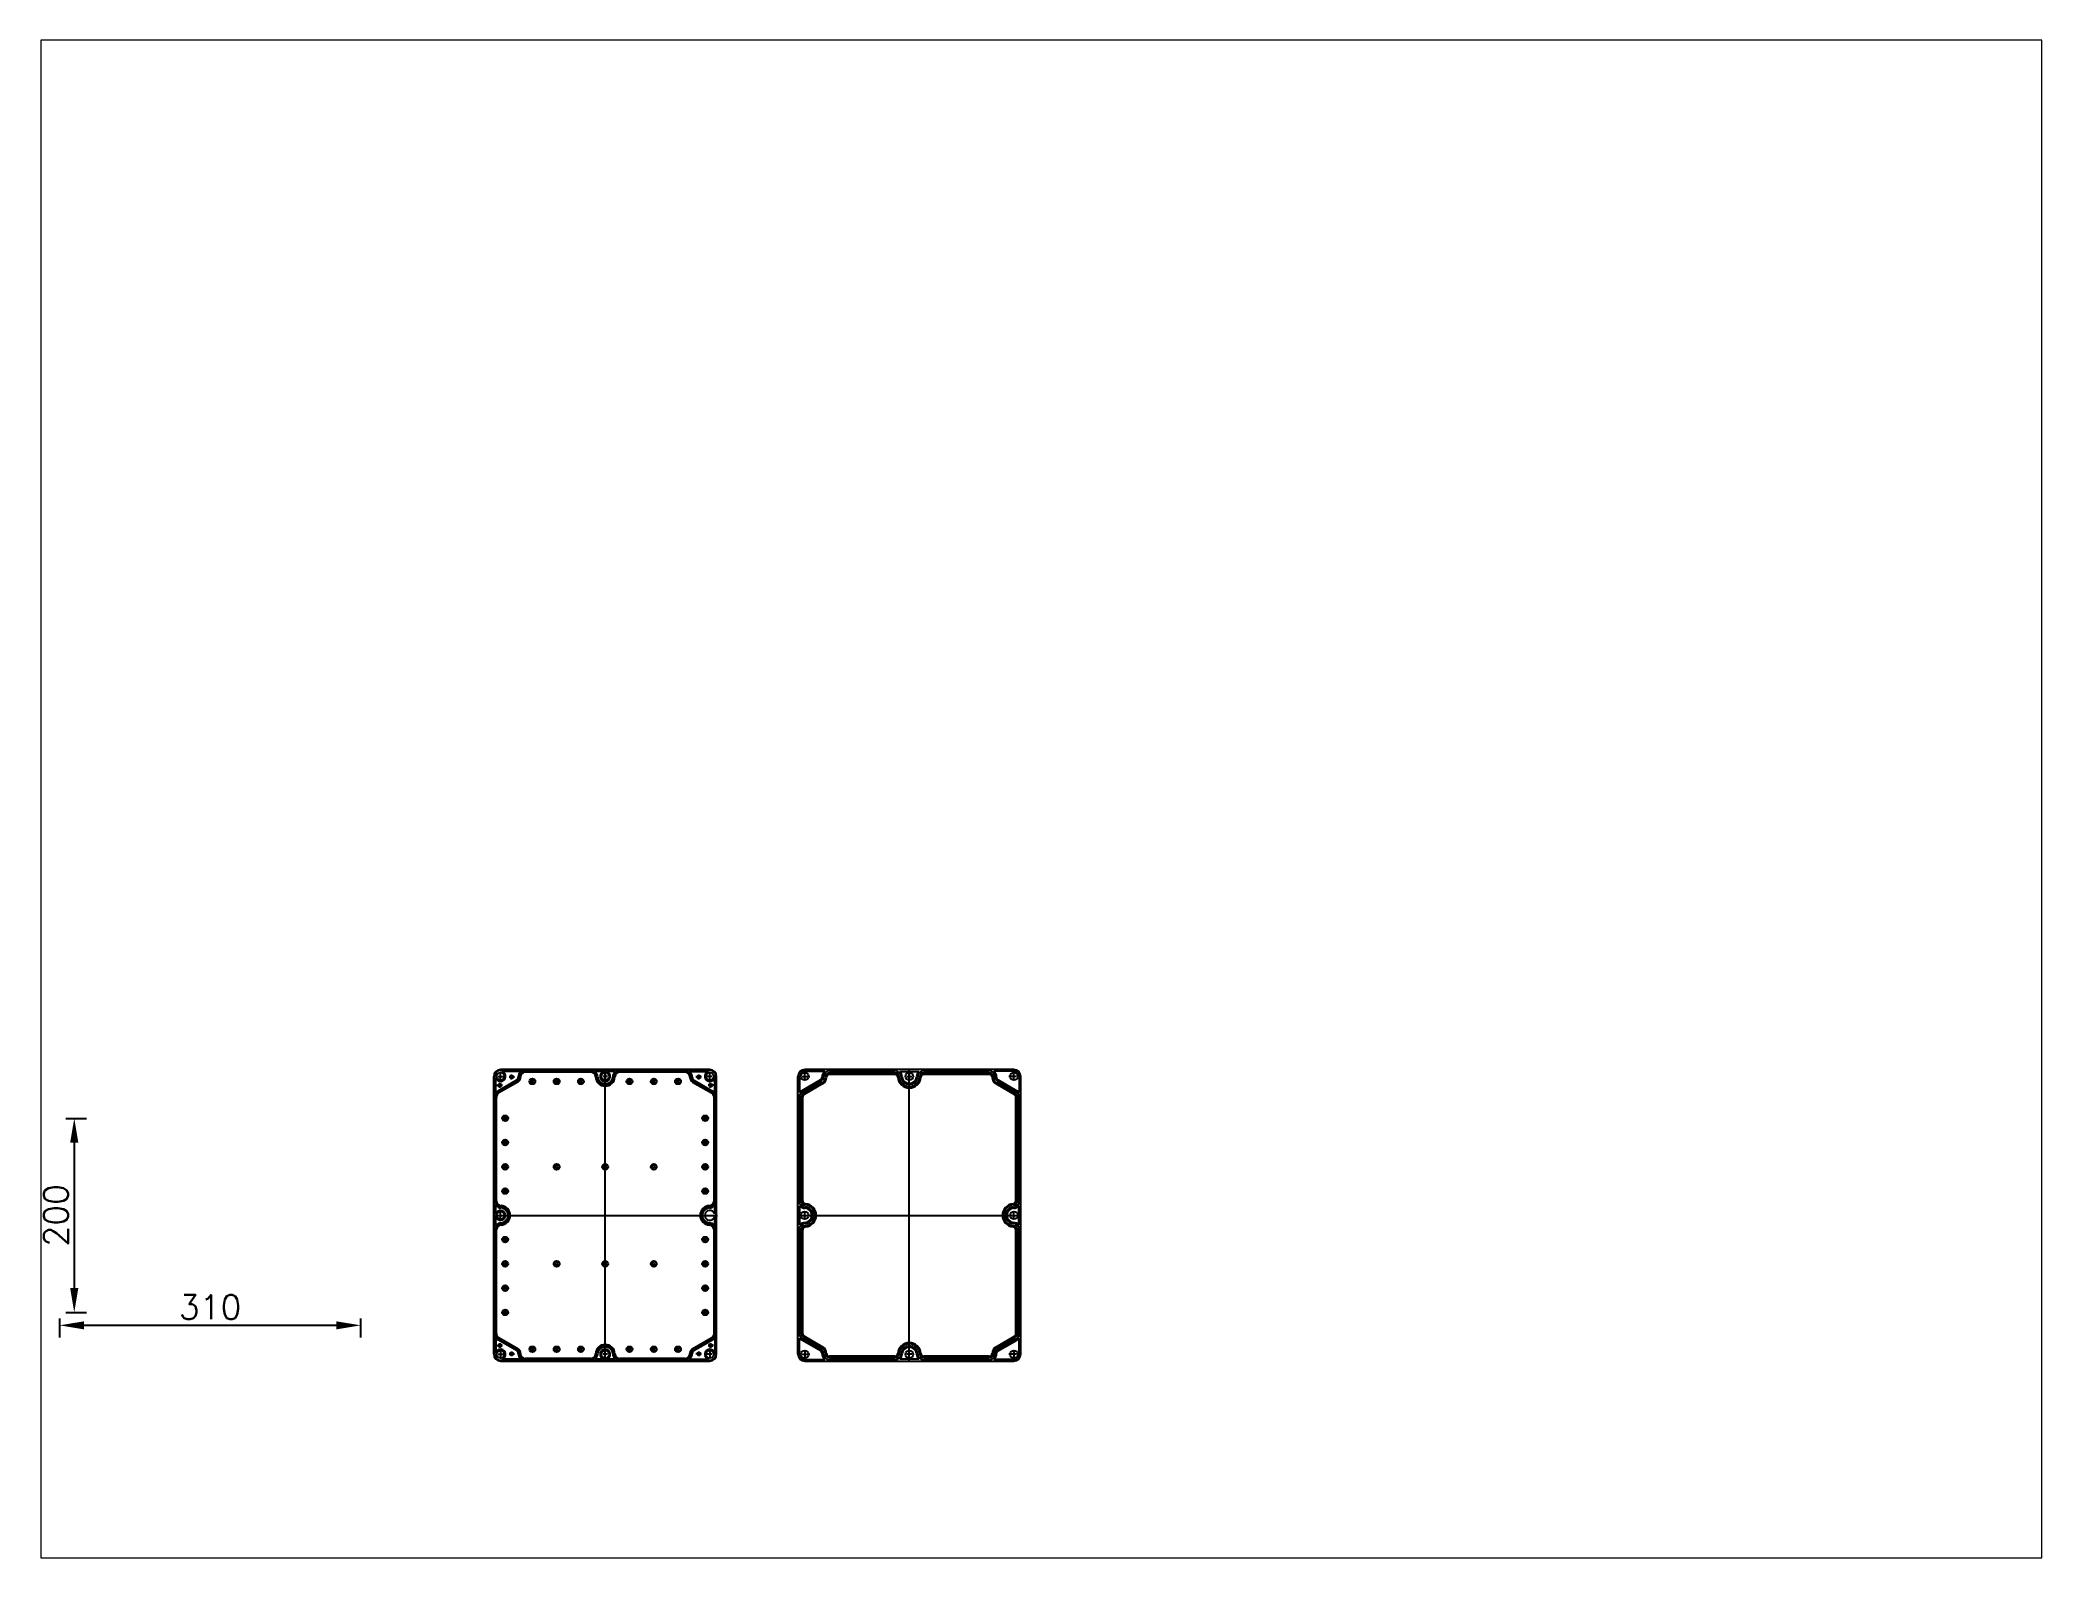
# Paper-space layout '布局1' of a CAD drawing. Header units: millimetres. Extents: x 26 to 231, y 20 to 176.
# The model-space entities are those that its viewports show. They can reach past a viewport. Long polylines and large blocks are cut down to what shows.
import ezdxf

# ---------------------------------------------------------------- set-up
doc = ezdxf.new("R2010")
doc.units = ezdxf.units.MM
doc.styles.get("Standard").update_dxf_attribs({"font": 'txt', "bigfont": 'gbcbig.shx'})
doc.dimstyles.new('ISO-25', dxfattribs={"dimtxt": 2.5, "dimasz": 2.5, "dimexe": 1.25, "dimexo": 0.625, "dimtad": 1, "dimdec": 5, "dimtxsty": 'Standard', "dimcen": 2.5, "dimadec": 0, "dimazin": 0, "dimtfac": 1, "dimtdec": 5, "dimtmove": 0, "dimatfit": 3, "dimfxl": 1, "dimarcsym": 0})

# ---------------------------------------------------------------- blocks, each defined once
blk = doc.blocks.new('*D83')
at = {"color": 0, "lineweight": -2}
for p, q in [((28.24, 64.68), (30.37, 64.68)), ((29.12, 62.18), (29.12, 47.24)), ((28.24, 44.74), (30.37, 44.74))]:
    blk.add_line(p, q, dxfattribs=at)
at = {"color": 0}
for points in [[(28.7, 62.18), (29.54, 62.18), (29.12, 64.68)], [(28.7, 47.24), (29.54, 47.24), (29.12, 44.74)]]:
    blk.add_solid(points, dxfattribs=at)
at = {"layer": 'Defpoints', "color": 0}
for p in [(27.62, 64.68), (27.62, 44.74), (29.12, 44.74)]:
    blk.add_point(p, dxfattribs=at)
at = {"color": 0, "insert": (27.24, 54.71), "char_height": 2.5, "attachment_point": 5, "rotation": 90}
blk.add_mtext('200', dxfattribs=at)
blk = doc.blocks.new('*D84')
at = {"color": 0, "lineweight": -2}
for p, q in [((27.62, 44.11), (27.62, 42.16)), ((30.12, 43.41), (56.04, 43.41)), ((58.54, 44.11), (58.54, 42.16))]:
    blk.add_line(p, q, dxfattribs=at)
at = {"color": 0}
for points in [[(30.12, 43.82), (30.12, 42.99), (27.62, 43.41)], [(56.04, 43.82), (56.04, 42.99), (58.54, 43.41)]]:
    blk.add_solid(points, dxfattribs=at)
at = {"layer": 'Defpoints', "color": 0}
for p in [(27.62, 44.74), (58.54, 44.74), (58.54, 43.41)]:
    blk.add_point(p, dxfattribs=at)
at = {"color": 0, "insert": (43.08, 45.28), "char_height": 2.5, "attachment_point": 5}
blk.add_mtext('310', dxfattribs=at)

msp = doc.modelspace()

# ---------------------------------------------------------------- linework, layer by layer
for p, q in [((639.2, 301.1), (639.2, 587.5)), ((640, 301.1), (640, 587.5)), ((641.2, 570.6), (641.2, 586)), ((642.5, 578.3), (648, 578.3)), ((662.8, 583.6), (643.4, 572.4)), ((643.7, 587.5), (651.4, 587.5)), ((663.4, 582.6), (644, 571.4)), ((664, 581.6), (644.6, 570.4)), ((645.5, 575.8), (645.5, 580.8)), ((861.8, 594.5), (646.2, 594.5)), ((861.8, 593.7), (646.2, 593.7)), ((646.2, 585), (646.2, 590)), ((667.3, 592.5), (647.7, 592.5)), ((655.1, 586.9), (660.6, 586.9)), ((657.6, 584.4), (657.6, 589.4)), ((664.5, 586.5), (664.5, 586.6)), ((665.7, 586.5), (665.7, 586.6)), ((666.8, 586.5), (666.8, 586.6)), ((739.1, 592.9), (672, 592.9)), ((739.1, 591.8), (672, 591.8)), ((701.5, 582.3), (706.5, 582.3)), ((704, 579.8), (704, 584.8)), ((752.6, 592.5), (743.5, 592.5)), ((756.5, 587.5), (751.5, 587.5)), ((754, 293.5), (754, 595.1)), ((754, 590), (754, 585)), ((764.5, 592.5), (755.5, 592.5)), ((836.1, 592.9), (769, 592.9)), ((836.1, 591.8), (769, 591.8)), ((840.8, 592.5), (860.4, 592.5)), ((841.3, 586.5), (841.3, 586.6)), ((842.4, 586.5), (842.4, 586.6)), ((843.6, 586.5), (843.6, 586.6)), ((844.1, 581.6), (863.5, 570.4)), ((844.7, 582.6), (864.1, 571.4)), ((845.3, 583.6), (864.7, 572.4)), ((853, 586.9), (847.5, 586.9)), ((850.5, 584.4), (850.5, 589.4)), ((864.3, 587.5), (856.6, 587.5)), ((865.6, 578.3), (860.1, 578.3)), ((861.8, 585), (861.8, 590)), ((862.6, 575.8), (862.6, 580.8)), ((866.8, 570.6), (866.8, 586)), ((868, 301.1), (868, 587.5)), ((868.8, 301.1), (868.8, 587.5)), ((952.5, 301.1), (952.5, 587.5)), ((954.3, 587.5), (954.3, 570.8)), ((975.9, 583.9), (956.5, 572.7)), ((957, 587.5), (964.7, 587.5)), ((976.5, 582.8), (957.1, 571.7)), ((977.5, 581), (958.1, 569.8)), ((978.3, 580), (959, 568.9)), ((1175.1, 594.5), (959.5, 594.5)), ((959.5, 592.7), (980.3, 592.7)), ((959.5, 585), (959.5, 590)), ((977.4, 586.5), (977.4, 586.6)), ((978.6, 586.5), (978.6, 586.6)), ((980.7, 586.5), (980.7, 586.6)), ((982, 586.4), (982, 586.4)), ((1052.4, 589.4), (985, 589.4)), ((1052.3, 593.2), (985.2, 593.2)), ((1052.3, 591.1), (985.2, 591.1)), ((1057.4, 592.5), (1067.3, 592.5)), ((1064.8, 587.5), (1069.8, 587.5)), ((1067.3, 293.5), (1067.3, 595.1)), ((1067.3, 592.5), (1077.2, 592.5)), ((1067.3, 590), (1067.3, 585)), ((1149.6, 589.4), (1082.2, 589.4)), ((1149.3, 593.2), (1082.3, 593.2)), ((1149.3, 591.1), (1082.3, 591.1)), ((1152.6, 586.4), (1152.6, 586.4)), ((1153.9, 586.5), (1153.9, 586.6)), ((1175.1, 592.7), (1154.2, 592.7)), ((1156, 586.5), (1156, 586.6)), ((1156.3, 580), (1175.5, 568.9)), ((1157, 581), (1176.4, 569.8)), ((1157.2, 586.5), (1157.2, 586.6)), ((1158.1, 582.8), (1177.4, 571.7)), ((1158.7, 583.9), (1178, 572.7)), ((1177.6, 587.5), (1169.9, 587.5)), ((1175.1, 585), (1175.1, 590)), ((1180.3, 587.5), (1180.3, 570.8)), ((1182.1, 301.1), (1182.1, 587.5)), ((640.8, 459.2), (640.8, 565.8)), ((641.9, 459.2), (641.9, 565.8)), ((866.1, 459.2), (866.1, 565.8)), ((867.3, 459.2), (867.3, 565.8)), ((953.7, 459.2), (953.7, 565.8)), ((955.8, 459.2), (955.8, 565.8)), ((957.5, 459.2), (957.5, 566.3)), ((1177, 459.2), (1177, 566.3)), ((1178.7, 459.2), (1178.7, 565.8)), ((1180.8, 459.2), (1180.8, 565.8)), ((648.5, 544.3), (653.5, 544.3)), ((651, 541.9), (651, 546.9)), ((859.5, 544.3), (854.5, 544.3)), ((857, 541.8), (857, 546.8)), ((648.5, 519.3), (653.5, 519.3)), ((651, 516.9), (651, 521.9)), ((859.5, 519.3), (854.5, 519.3)), ((857, 516.8), (857, 521.8)), ((651, 491.9), (651, 496.9)), ((857, 491.8), (857, 496.8)), ((648.5, 494.3), (653.5, 494.3)), ((859.5, 494.3), (854.5, 494.3)), ((641.2, 445.7), (641.2, 454.8)), ((648.5, 469.3), (653.5, 469.3)), ((651, 466.8), (651, 471.8)), ((859.5, 469.3), (854.5, 469.3)), ((857, 466.8), (857, 471.8)), ((866.8, 445.7), (866.8, 454.8)), ((954.5, 444.3), (954.5, 454.1)), ((1180.1, 444.3), (1180.1, 454.1)), ((638.4, 444.3), (869.6, 444.3)), ((641.2, 433.8), (641.2, 442.8)), ((643.7, 444.3), (648.7, 444.3)), ((646.2, 441.8), (646.2, 446.8)), ((866.8, 433.8), (866.8, 442.8)), ((951.7, 444.3), (1182.9, 444.3)), ((954.5, 434.4), (954.5, 444.3)), ((957, 444.3), (962, 444.3)), ((959.5, 441.8), (959.5, 446.8)), ((1175.1, 441.8), (1175.1, 446.8)), ((1180.1, 434.4), (1180.1, 444.3)), ((640.8, 322.7), (640.8, 429.3)), ((641.9, 322.7), (641.9, 429.3)), ((648.5, 419.3), (653.5, 419.3)), ((651, 421.8), (651, 416.8)), ((859.5, 419.3), (854.5, 419.3)), ((857, 421.8), (857, 416.8)), ((866.1, 322.7), (866.1, 429.3)), ((867.3, 322.7), (867.3, 429.3)), ((953.7, 322.7), (953.7, 429.3)), ((955.8, 322.7), (955.8, 429.3)), ((957.5, 322.3), (957.5, 429.4)), ((1177, 322.3), (1177, 429.4)), ((1178.7, 322.7), (1178.7, 429.3)), ((1180.8, 322.7), (1180.8, 429.3)), ((648.5, 394.3), (653.5, 394.3)), ((651, 396.8), (651, 391.8)), ((859.5, 394.3), (854.5, 394.3)), ((857, 396.8), (857, 391.8)), ((651, 371.8), (651, 366.8)), ((857, 371.8), (857, 366.8)), ((648.5, 369.3), (653.5, 369.3)), ((859.5, 369.3), (854.5, 369.3)), ((648.5, 344.3), (653.5, 344.3)), ((651, 346.8), (651, 341.8)), ((859.5, 344.3), (854.5, 344.3)), ((857, 346.8), (857, 341.8)), ((641.2, 318), (641.2, 302.5)), ((642.5, 310.2), (648, 310.2)), ((662.8, 304.9), (643.4, 316.1)), ((663.4, 305.9), (644, 317.1)), ((664, 306.9), (644.6, 318.1)), ((645.5, 312.7), (645.5, 307.7)), ((844.1, 306.9), (863.5, 318.1)), ((844.7, 305.9), (864.1, 317.1)), ((845.3, 304.9), (864.7, 316.1)), ((865.6, 310.2), (860.1, 310.2)), ((862.6, 312.7), (862.6, 307.7)), ((866.8, 318), (866.8, 302.5)), ((954.3, 301.1), (954.3, 317.7)), ((975.9, 304.6), (956.5, 315.8)), ((976.5, 305.7), (957.1, 316.9)), ((977.5, 307.5), (958.1, 318.7)), ((978.3, 308.6), (959, 319.7)), ((1156.3, 308.6), (1175.5, 319.7)), ((1157, 307.5), (1176.4, 318.7)), ((1158.1, 305.7), (1177.4, 316.9)), ((1158.7, 304.6), (1178, 315.8)), ((1180.3, 301.1), (1180.3, 317.7)), ((643.7, 301.1), (651.4, 301.1)), ((646.2, 303.6), (646.2, 298.6)), ((646.2, 294.9), (861.8, 294.9)), ((646.2, 294.1), (861.8, 294.1)), ((667.3, 296.1), (647.7, 296.1)), ((655.1, 301.6), (660.6, 301.6)), ((657.6, 304.1), (657.6, 299.1)), ((664.5, 302), (664.5, 302)), ((665.7, 302), (665.7, 302)), ((666.8, 302), (666.8, 302)), ((739.1, 296.8), (672, 296.8)), ((739.1, 295.6), (672, 295.6)), ((752.6, 296.1), (743.5, 296.1)), ((756.5, 301.1), (751.5, 301.1)), ((754, 298.6), (754, 303.6)), ((764.5, 296.1), (755.5, 296.1)), ((836.1, 296.8), (769, 296.8)), ((836.1, 295.6), (769, 295.6)), ((840.8, 296.1), (860.4, 296.1)), ((841.3, 302), (841.3, 302)), ((842.4, 302), (842.4, 302)), ((843.6, 302), (843.6, 302)), ((853, 301.6), (847.5, 301.6)), ((850.5, 304.1), (850.5, 299.1)), ((864.3, 301.1), (856.6, 301.1)), ((861.8, 303.6), (861.8, 298.6)), ((957, 301.1), (964.7, 301.1)), ((959.5, 303.6), (959.5, 298.6)), ((959.5, 295.9), (980.3, 295.9)), ((959.5, 294.1), (1175.1, 294.1)), ((977.4, 302), (977.4, 302)), ((980.7, 302), (980.7, 302)), ((982, 302.1), (982, 302.1)), ((1052.4, 299.1), (985, 299.1)), ((1052.3, 297.4), (985.2, 297.4)), ((1052.3, 295.3), (985.2, 295.3)), ((1067.3, 296.1), (1057.4, 296.1)), ((1069.8, 301.1), (1064.8, 301.1)), ((1067.3, 298.6), (1067.3, 303.6)), ((1077.2, 296.1), (1067.3, 296.1)), ((1149.6, 299.1), (1082.2, 299.1)), ((1149.3, 297.4), (1082.3, 297.4)), ((1149.3, 295.3), (1082.3, 295.3)), ((1152.6, 302.1), (1152.6, 302.1)), ((1153.9, 302), (1153.9, 302)), ((1175.1, 295.9), (1154.2, 295.9)), ((1156, 302), (1156, 302)), ((1157.2, 302), (1157.2, 302)), ((1177.6, 301.1), (1169.9, 301.1)), ((1175.1, 303.6), (1175.1, 298.6))]:
    msp.add_line(p, q)
for centre, radius in [((646.2, 587.5), 4), ((645.5, 578.3), 1.65), ((657.6, 586.9), 1.65), ((679, 582.3), 3), ((679, 582.3), 1.25), ((704, 582.3), 3), ((704, 582.3), 1.25), ((729, 582.3), 3), ((729, 582.3), 1.25), ((754, 587.5), 4), ((779, 582.3), 3), ((779, 582.3), 1.25), ((804, 582.3), 3), ((804, 582.3), 1.25), ((829, 582.3), 3), ((829, 582.3), 1.25), ((850.5, 586.9), 1.65), ((861.8, 587.5), 4), ((862.6, 578.3), 1.65), ((959.5, 587.5), 4), ((1067.3, 587.5), 4), ((1175.1, 587.5), 4), ((651, 544.3), 3), ((651, 544.3), 1.25), ((857, 544.3), 3), ((857, 544.3), 1.25), ((651, 519.3), 3), ((651, 519.3), 1.25), ((857, 519.3), 3), ((857, 519.3), 1.25), ((651, 494.3), 3), ((651, 494.3), 1.25), ((704, 494.3), 3), ((704, 494.3), 1.25), ((754, 494.3), 3), ((754, 494.3), 1.25), ((804, 494.3), 3), ((804, 494.3), 1.25), ((857, 494.3), 3), ((857, 494.3), 1.25), ((651, 469.3), 3), ((651, 469.3), 1.25), ((857, 469.3), 3), ((857, 469.3), 1.25), ((646.2, 444.3), 4), ((959.5, 444.3), 4), ((1175.1, 444.3), 4), ((651, 419.3), 3), ((651, 419.3), 1.25), ((857, 419.3), 3), ((857, 419.3), 1.25), ((651, 394.3), 3), ((651, 394.3), 1.25), ((704, 394.3), 3), ((704, 394.3), 1.25), ((754, 394.3), 3), ((754, 394.3), 1.25), ((804, 394.3), 3), ((804, 394.3), 1.25), ((857, 394.3), 3), ((857, 394.3), 1.25), ((651, 369.3), 3), ((857, 369.3), 3), ((651, 369.3), 1.25), ((857, 369.3), 1.25), ((651, 344.3), 3), ((651, 344.3), 1.25), ((857, 344.3), 3), ((857, 344.3), 1.25), ((645.5, 310.2), 1.65), ((862.6, 310.2), 1.65), ((646.2, 301.1), 4), ((657.6, 301.6), 1.65), ((679, 306.3), 3), ((679, 306.3), 1.25), ((704, 306.3), 3), ((704, 306.3), 1.25), ((729, 306.3), 3), ((729, 306.3), 1.25), ((754, 301.1), 4), ((779, 306.3), 3), ((779, 306.3), 1.25), ((804, 306.3), 3), ((804, 306.3), 1.25), ((829, 306.3), 3), ((829, 306.3), 1.25), ((850.5, 301.6), 1.65), ((861.8, 301.1), 4), ((959.5, 301.1), 4), ((1067.3, 301.1), 4), ((1175.1, 301.1), 4)]:
    msp.add_circle(centre, radius)
for centre, radius, start, end in [((646.2, 587.5), 7, 90, 180), ((646.2, 587.5), 6.2, 90, 180), ((646.2, 587.5), 5.2, 195.9424, 74.0576), ((661.1, 586.5), 3.35, 300, 0), ((661.1, 586.5), 4.55, 300, 0), ((661.1, 586.5), 5.7, 300, 0), ((672, 586.6), 7.55, 128.6058, 180), ((672, 586.6), 6.35, 90, 180), ((672, 586.6), 5.2, 90, 180), ((739.1, 586.8), 6.15, 2.6748, 90), ((739.1, 586.8), 5, 2.6748, 90), ((739.1, 586.8), 7.25, 2.6748, 51.8324), ((754, 587.5), 10, 182.6748, 357.3252), ((754, 587.5), 8.85, 182.6748, 357.3252), ((754, 587.5), 7.75, 182.6748, 357.3252), ((754, 587.5), 5.2, 105.9424, 74.0576), ((769, 586.8), 7.25, 128.1676, 177.3252), ((769, 586.8), 6.15, 90, 177.3252), ((769, 586.8), 5, 90, 177.3252), ((836.1, 586.6), 6.35, 0, 90), ((836.1, 586.6), 5.2, 0, 90), ((836.1, 586.6), 7.55, 0, 51.3942), ((847, 586.5), 5.7, 180, 240), ((847, 586.5), 4.55, 180, 240), ((847, 586.5), 3.35, 180, 240), ((861.8, 587.5), 5.2, 105.9424, 344.0576), ((861.8, 587.5), 7, 0, 90), ((861.8, 587.5), 6.2, 0, 90), ((959.5, 587.5), 7, 90, 180), ((959.5, 587.5), 5.2, 90, 180), ((974.3, 586.5), 3.05, 300, 0), ((974.3, 586.5), 4.25, 300, 0), ((985.2, 586.6), 7.85, 129.0069, 180), ((974.3, 586.5), 6.35, 300, 0), ((974.6, 586.4), 7.4, 300, 0), ((985.2, 586.6), 6.65, 90, 180), ((985.2, 586.6), 4.55, 90, 180), ((985, 586.4), 3, 90, 180), ((1052.3, 586.8), 6.45, 2.6748, 90), ((1052.3, 586.8), 4.35, 2.6748, 90), ((1052.4, 586.4), 3, 4.0274, 90), ((1067.3, 587.5), 11.9, 184.0274, 355.9726), ((1067.3, 587.5), 10.7, 182.6748, 357.3252), ((1052.3, 586.8), 7.65, 2.6748, 48.1675), ((1067.3, 587.5), 8.55, 182.6748, 357.3252), ((1067.3, 587.5), 7.35, 182.6748, 357.3252), ((1082.3, 586.8), 7.65, 131.8325, 177.3252), ((1082.3, 586.8), 6.45, 90, 177.3252), ((1082.3, 586.8), 4.35, 90, 177.3252), ((1082.2, 586.4), 3, 90, 175.9726), ((1149.3, 586.6), 6.65, 0, 90), ((1149.3, 586.6), 4.55, 0, 90), ((1149.6, 586.4), 3, 0, 90), ((1160, 586.4), 7.4, 180, 240), ((1160.2, 586.5), 6.35, 180, 240), ((1149.3, 586.6), 7.85, 0, 50.9931), ((1160.2, 586.5), 4.25, 180, 240), ((1160.2, 586.5), 3.05, 180, 240), ((1175.1, 587.5), 7, 0, 90), ((1175.1, 587.5), 5.2, 0, 90), ((647.2, 565.8), 6.45, 120, 180), ((647.2, 565.8), 7.65, 120, 141.6573), ((647.2, 565.8), 5.3, 120, 180), ((860.8, 565.8), 5.3, 360, 60), ((860.8, 565.8), 6.45, 360, 60), ((860.8, 565.8), 7.65, 38.3427, 60), ((960.5, 565.8), 6.75, 120, 180), ((960.5, 565.8), 7.95, 120, 141.2491), ((960.5, 565.8), 4.65, 120, 180), ((960.5, 566.3), 3, 120, 180), ((1174, 566.3), 3, 360, 60), ((1174.1, 565.8), 4.65, 360, 60), ((1174.1, 565.8), 6.75, 360, 60), ((1174.1, 565.8), 7.95, 38.7509, 60), ((646.9, 459.2), 6.15, 180, 267.3252), ((646.9, 459.2), 7.25, 218.1676, 267.3252), ((646.9, 459.2), 5, 180, 267.3252), ((646.2, 444.3), 10, 272.6748, 87.3252), ((861.8, 444.3), 10, 92.6748, 267.3252), ((861.1, 459.2), 5, 272.6748, 0), ((861.1, 459.2), 6.15, 272.6748, 0), ((861.1, 459.2), 7.25, 272.6748, 321.8324), ((960.2, 459.2), 6.45, 180, 267.3252), ((960.2, 459.2), 7.65, 221.8325, 267.3252), ((960.2, 459.2), 4.35, 180, 267.3252), ((960.5, 459.2), 3, 180, 265.9726), ((959.5, 444.3), 10.7, 272.6748, 87.3252), ((959.5, 444.3), 11.9, 274.0274, 85.9726), ((1175.1, 444.3), 11.9, 94.0274, 265.9726), ((1175.1, 444.3), 10.7, 92.6748, 267.3252), ((1174, 459.2), 3, 274.0274, 0), ((1174.4, 459.2), 4.35, 272.6748, 0), ((1174.4, 459.2), 6.45, 272.6748, 0), ((1174.4, 459.2), 7.65, 272.6748, 318.1675), ((646.9, 429.3), 6.15, 92.6748, 180), ((646.2, 444.3), 5.2, 195.9424, 164.0576), ((646.9, 429.3), 7.25, 92.6748, 141.8324), ((646.9, 429.3), 5, 92.6748, 180), ((646.2, 444.3), 7.75, 272.6748, 87.3252), ((646.2, 444.3), 8.85, 272.6748, 87.3252), ((861.8, 444.3), 8.85, 92.6748, 267.3252), ((861.8, 444.3), 7.75, 92.6748, 267.3252), ((861.8, 444.3), 5.2, 15.9424, 344.0576), ((861.1, 429.3), 6.15, 0, 87.3252), ((861.1, 429.3), 5, 0, 87.3252), ((861.1, 429.3), 7.25, 38.1676, 87.3252), ((960.2, 429.3), 6.45, 92.6748, 180), ((960.2, 429.3), 7.65, 92.6748, 138.1675), ((960.2, 429.3), 4.35, 92.6748, 180), ((959.5, 444.3), 7.35, 272.6748, 87.3252), ((959.5, 444.3), 8.55, 272.6748, 87.3252), ((1175.1, 444.3), 8.55, 92.6748, 267.3252), ((1175.1, 444.3), 7.35, 92.6748, 267.3252), ((1174.4, 429.3), 4.35, 0, 87.3252), ((1174.4, 429.3), 7.65, 41.8325, 87.3252), ((1174.4, 429.3), 6.45, 0, 87.3252), ((960.5, 429.4), 3, 94.0274, 180), ((1174, 429.4), 3, 0, 85.9726), ((647.2, 322.7), 6.45, 180, 240), ((647.2, 322.7), 7.65, 218.3427, 240), ((647.2, 322.7), 5.3, 180, 240), ((754, 301.1), 10, 2.6748, 177.3252), ((754, 301.1), 8.85, 2.6748, 177.3252), ((860.8, 322.7), 5.3, 300, 0), ((860.8, 322.7), 6.45, 300, 0), ((860.8, 322.7), 7.65, 300, 321.6573), ((960.5, 322.7), 6.75, 180, 240), ((960.5, 322.7), 7.95, 218.7509, 240), ((960.5, 322.7), 4.65, 180, 240), ((960.5, 322.3), 3, 180, 240), ((1067.3, 301.1), 11.9, 4.0274, 175.9726), ((1067.3, 301.1), 10.7, 2.6748, 177.3252), ((1067.3, 301.1), 8.55, 2.6748, 177.3252), ((1174, 322.3), 3, 300, 0), ((1174.1, 322.7), 4.65, 300, 0), ((1174.1, 322.7), 6.75, 300, 0), ((1174.1, 322.7), 7.95, 300, 321.2491), ((646.2, 301.1), 7, 180, 270), ((646.2, 301.1), 6.2, 180, 270), ((646.2, 301.1), 5.2, 285.9424, 164.0576), ((661.1, 302), 3.35, 0, 60), ((661.1, 302), 4.55, 0, 60), ((661.1, 302), 5.7, 0, 60), ((672, 302), 7.55, 180, 231.3942), ((672, 302), 6.35, 180, 270), ((672, 302), 5.2, 180, 270), ((739.1, 301.8), 5, 270, 357.3252), ((739.1, 301.8), 6.15, 270, 357.3252), ((739.1, 301.8), 7.25, 308.1676, 357.3252), ((754, 301.1), 7.75, 2.6748, 177.3252), ((754, 301.1), 5.2, 285.9424, 254.0576), ((769, 301.8), 7.25, 182.6748, 231.8324), ((769, 301.8), 6.15, 182.6748, 270), ((769, 301.8), 5, 182.6748, 270), ((836.1, 302), 5.2, 270, 0), ((836.1, 302), 6.35, 270, 0), ((836.1, 302), 7.55, 308.6058, 0), ((847, 302), 5.7, 120, 180), ((847, 302), 4.55, 120, 180), ((847, 302), 3.35, 120, 180), ((861.8, 301.1), 5.2, 15.9424, 254.0576), ((861.8, 301.1), 7, 270, 0), ((861.8, 301.1), 6.2, 270, 0), ((959.5, 301.1), 7, 180, 270), ((959.5, 301.1), 5.2, 180, 270), ((974.3, 302), 3.05, 0, 60), ((974.3, 302), 4.25, 0, 60), ((985.2, 302), 7.85, 180, 230.9931), ((974.3, 302), 6.35, 0, 60), ((974.6, 302.1), 7.4, 0, 60), ((985.2, 302), 6.65, 180, 270), ((985.2, 302), 4.55, 180, 270), ((985, 302.1), 3, 180, 270), ((1052.3, 301.8), 4.35, 270, 357.3252), ((1052.3, 301.8), 6.45, 270, 357.3252), ((1052.4, 302.1), 3, 270, 355.9726), ((1052.3, 301.8), 7.65, 311.8325, 357.3252), ((1067.3, 301.1), 7.35, 2.6748, 177.3252), ((1082.3, 301.8), 7.65, 182.6748, 228.1675), ((1082.3, 301.8), 6.45, 182.6748, 270), ((1082.3, 301.8), 4.35, 182.6748, 270), ((1082.2, 302.1), 3, 184.0274, 270), ((1149.3, 302), 6.65, 270, 0), ((1149.3, 302), 4.55, 270, 0), ((1149.6, 302.1), 3, 270, 0), ((1160, 302.1), 7.4, 120, 180), ((1160.2, 302), 6.35, 120, 180), ((1149.3, 302), 7.85, 309.0069, 0), ((1160.2, 302), 4.25, 120, 180), ((1160.2, 302), 3.05, 120, 180), ((1175.1, 301.1), 7, 270, 0), ((1175.1, 301.1), 5.2, 270, 0)]:
    msp.add_arc(centre, radius, start, end)

psp = doc.layouts.new('布局1')

# ---------------------------------------------------------------- dimensions: what is measured, and where the dimension line sits
dim = psp.add_linear_dim(base=(29.11954493, 44.73514905), p1=(27.61639873, 64.68348292), p2=(27.61639873, 44.73514905), angle=90, dimstyle='ISO-25', override={"dimlfac": -10.0259})
dim.commit()
dim.dimension.update_dxf_attribs({"geometry": '*D83', "text_midpoint": (27.24454493, 54.70931598)})
dim = psp.add_linear_dim(base=(58.53631624, 43.40746654), p1=(27.61639873, 44.73514905), p2=(58.53631624, 44.73514905), dimstyle='ISO-25', override={"dimlfac": -10.0259})
dim.commit()
dim.dimension.update_dxf_attribs({"geometry": '*D84', "text_midpoint": (43.07635749, 45.28246654)})

# ---------------------------------------------------------------- viewports
at = {"layer": '0'}
psp.add_viewport(center=(128.5, 97.5), size=(205.6, 156), view_center_point=(1203.42482081, 873.27869682), view_height=1564.0403952785, dxfattribs=at)

doc.saveas('drawing.dxf')
